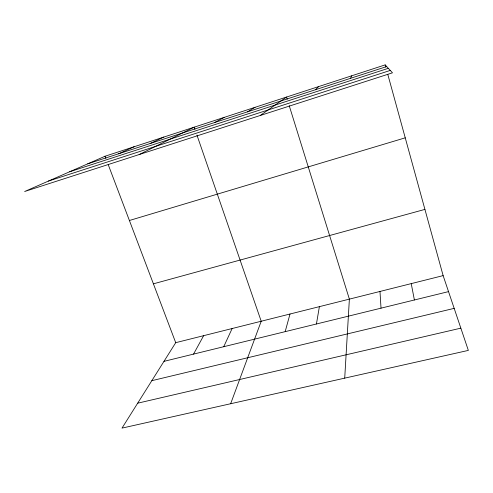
<?xml version="1.0" encoding="UTF-8"?>
<svg xmlns="http://www.w3.org/2000/svg" width="493" height="493" viewBox="0 0 493 493"><rect width="100%" height="100%" fill="white"/><g stroke="black" fill="none" stroke-linecap="round" stroke-linejoin="round"><path stroke-width="0.74" d="M344.718 378.143L349.377 299.128L289.231 105.705M316.432 323.993L319.39 306.652M285.17 331.653L290.007 314.016M230.65 403.736L261.21 321.239L196.941 135.088M350.615 78.295L351.558 75.848M223.723 346.715L232.135 328.529M193.527 354.116L203.64 335.678M443.133 275.618L175.718 342.678L121.999 428.115L468.35 350.4L443.133 275.618L387.818 74.48M315.378 89.757L318.688 86.565M260.224 115.491L286.544 97.047L287.216 99.21M247.363 111.893L255.091 107.301M214.529 122.572L224.321 117.34M139.143 154.562L194.205 127.163L194.951 129.32M150.143 143.525L163.836 137.06M118.579 153.791L134.121 146.754M105.04 156.238L24.65 191.506L392.483 72.816L385.181 64.885L105.04 156.238L105.841 158.358M87.729 163.83L386.709 66.549M69.673 171.755L388.336 68.311M48.425 181.073L390.271 70.419M129.4 220.5L405.24 137.83M153.403 283.832L424.923 209.396M163.972 361.357L448.525 291.616M151.826 380.676L454.176 308.365M137.664 403.194L460.85 328.159M108.25 164.711L175.718 342.678M385.181 64.885L385.785 67.097M411.224 283.617L414.397 299.978M379.98 291.455L381.021 308.162"/></g></svg>
